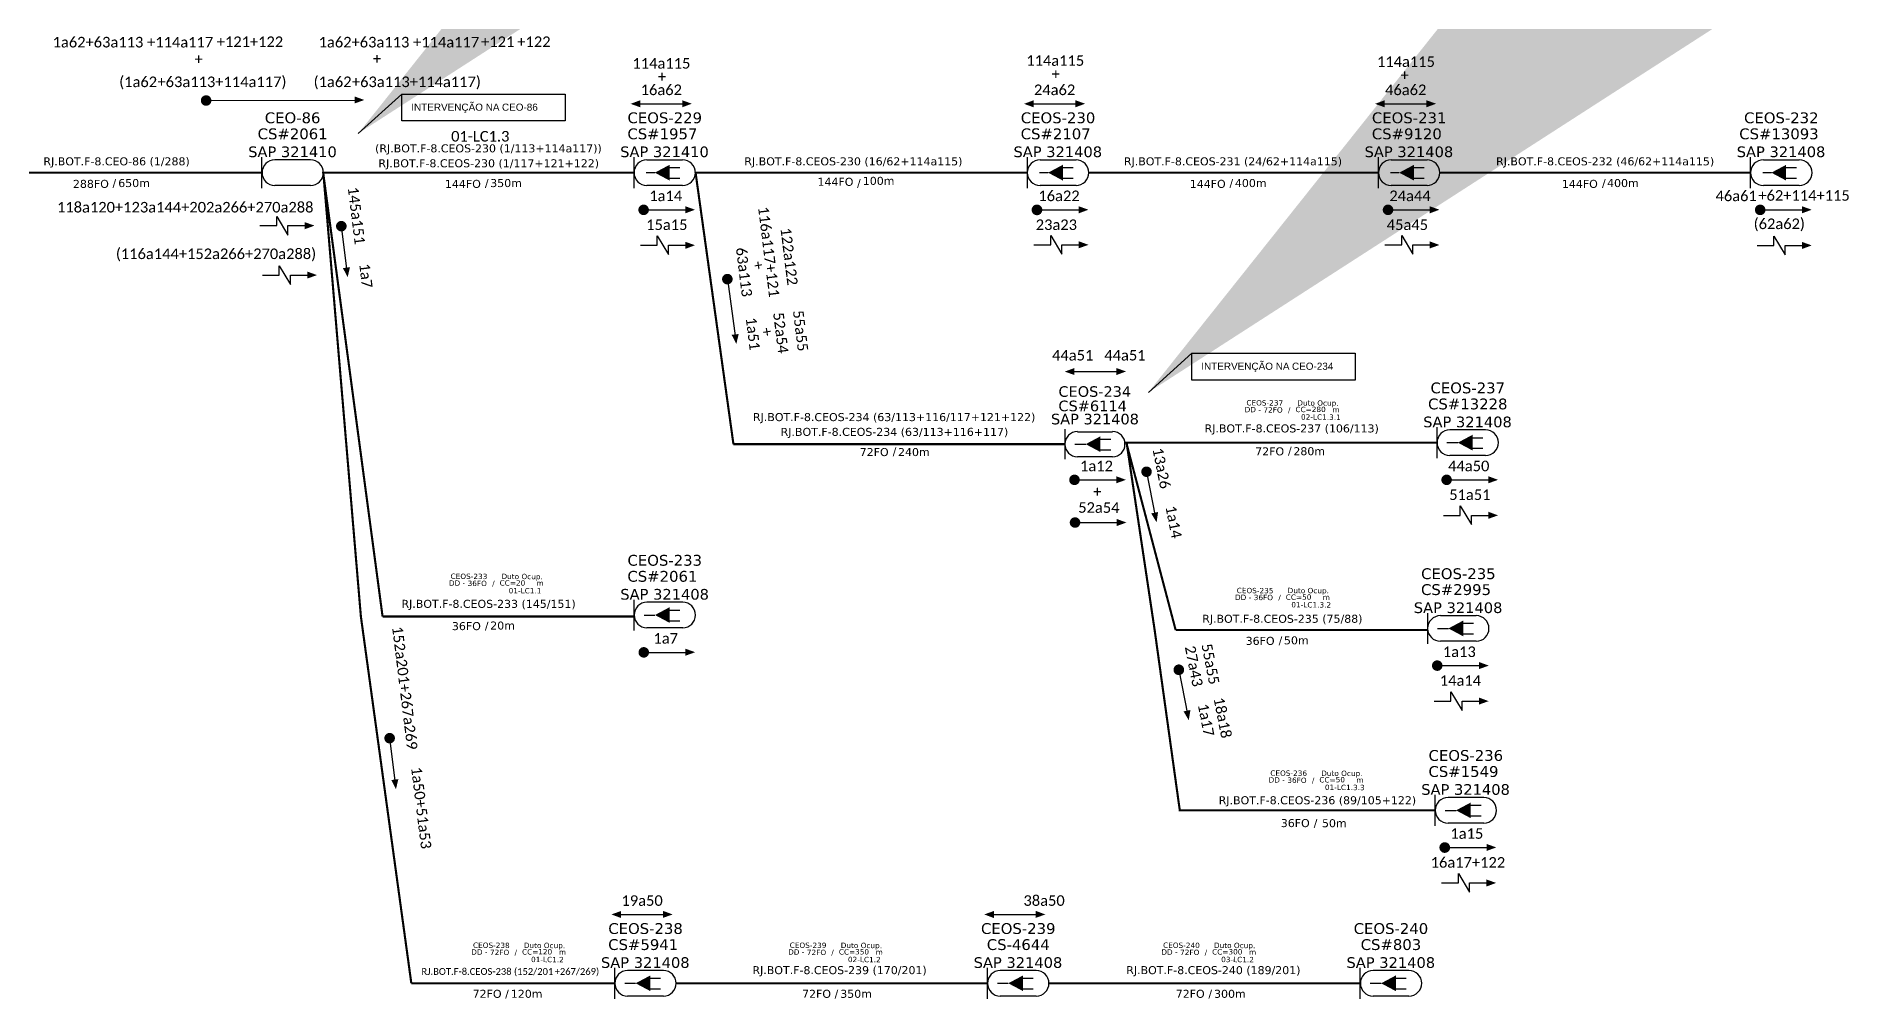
# Model space of a CAD drawing. Header units: metres. Extents: x -0.4 to 58.6, y 1.4 to 43.1.
# Drawn here: x 7.24 to 20.36, y 10.56 to 17.52 of the extents above; entities that cross this region are included whole.
import ezdxf
from ezdxf.enums import TextEntityAlignment as Align

# ---------------------------------------------------------------- set-up
doc = ezdxf.new("R2010")
doc.units = ezdxf.units.M
doc.layers.add('10.4-Postes', color=1, linetype='Continuous', lineweight=0)
doc.layers.add('40.1-ETIQUETAS', color=1, linetype='Continuous', lineweight=20)
for name, color, linetype in [('20.4-CEOS', 1, 'Continuous'), ('20.5-CABO AÉREO', 1, 'Continuous'), ('20.5-CEO', 1, 'Continuous'), ('label_cabos', 7, 'Continuous'), ('SETA', 7, 'Continuous')]:
    doc.layers.add(name, color=color, linetype=linetype)
doc.styles.add('ARIAL', font='arial.ttf')
doc.styles.add('MtXpl_Calibri', font='calibri.ttf')
doc.styles.add('ROMANS', font='arial.ttf')
doc.styles.add('siredit', font='verdana.ttf')
doc.styles.get("Standard").update_dxf_attribs({"font": 'arial.ttf'})
doc.dimstyles.new('CL', dxfattribs={"dimtxt": 1, "dimasz": 2, "dimexe": 0.18, "dimexo": 0.0625, "dimgap": 0.09, "dimtad": 0, "dimdec": 0, "dimrnd": 1, "dimzin": 0, "dimdsep": 46, "dimtxsty": 'siredit', "dimblk": 'NONE', "dimcen": 0, "dimse1": 1, "dimse2": 1, "dimsd1": 1, "dimsd2": 1, "dimclrt": 7, "dimadec": 0, "dimazin": 0, "dimtfac": 1, "dimtdec": 0, "dimtofl": 0, "dimtmove": 0, "dimatfit": 3, "dimfxl": 0, "dimtolj": 1, "dimtzin": 0, "dimarcsym": 0})

# ---------------------------------------------------------------- blocks, each defined once
blk = doc.blocks.new('_None')
blk = doc.blocks.new('Inst CB DT OCUP CFOA-SM-DD-S-36')
at = {"layer": 'label_cabos', "color": 0, "style": 'siredit'}
for tag, flags, p in [('ID_ATIVIDADE', 3, (1.31, 2.67)), ('FATOR', 1, (11.56, 2.55))]:
    blk.add_attdef(tag, text='', height=1, rotation=359.69, dxfattribs=dict(at, flags=flags)).set_placement(p, align=Align.MIDDLE_CENTER)
for tag, p in [('TIPO_CABO', (1.11, 0)), ('DESTINO_CABO', (3.13, 1.26)), ('CABO', (4.69, -0.05)), ('/', (7.71, -0.05)), ('LANCE', (10.41, 0.02)), ('TIPO_CABO', (13.11, 1.24)), ('UND', (16.46, 0)), ('FID', (13.65, -1.41))]:
    blk.add_attdef(tag, text='', height=1, rotation=359.69, dxfattribs=at).set_placement(p, align=Align.MIDDLE_CENTER)
blk.add_attdef('QTDE', (11.93, -0.45), '', height=1, rotation=359.69, dxfattribs=at)
blk = doc.blocks.new('Inst CB DT OCUP CFOA-SM-DD-S-72')
at = {"layer": 'label_cabos', "color": 0, "style": 'siredit'}
for tag, flags, p in [('ID_ATIVIDADE', 3, (1.31, 2.67)), ('FATOR', 1, (11.56, 2.55))]:
    blk.add_attdef(tag, text='', height=1, rotation=359.69, dxfattribs=dict(at, flags=flags)).set_placement(p, align=Align.MIDDLE_CENTER)
for tag, p in [('TIPO_CABO', (1.11, 0)), ('DESTINO_CABO', (3.13, 1.26)), ('CABO', (4.69, -0.05)), ('/', (7.71, -0.05)), ('LANCE', (10.41, 0.02)), ('TIPO_CABO', (13.11, 1.24)), ('UND', (16.46, 0)), ('FID', (13.65, -1.41))]:
    blk.add_attdef(tag, text='', height=1, rotation=359.69, dxfattribs=at).set_placement(p, align=Align.MIDDLE_CENTER)
blk.add_attdef('QTDE', (11.93, -0.45), '', height=1, rotation=359.69, dxfattribs=at)
blk = doc.blocks.new('*U36')
at = {"color": 3}
blk.add_lwpolyline([(0.0000405, 0.000041), (0.0001936, 0.000041), (0.0001936, 0.0000158), (0.0000405, 0.0000158)], close=True, dxfattribs=at)
at = {"color": 3, "style": 'ARIAL'}
blk.add_attdef('SERVIÇO_EM_EMENDA_EXIST', text='', height=0.00000666, dxfattribs=at).set_placement((0.0001321, 0.0000254), align=Align.RIGHT)
blk.add_attdef('FID', (0.0001344, 0.0000254), '', height=0.00000666, dxfattribs=at)
at = {"layer": '10.4-Postes', "lineweight": 0, "style": 'ROMANS'}
for tag, p, flags in [('ID_ATIVIDADE', (-0.0000068, -0.0000086), 3), ('QTDE', (-0.000006, -0.000014), 3), ('FATOR', (-0.0000019, -0.0000113), 1)]:
    blk.add_attdef(tag, p, '', height=0.00000209, dxfattribs=dict(at, flags=flags))
at = {"color": 3}
blk.add_leader([(-0.0000002, 0.0000042), (0.0000405, 0.000041)], dimstyle='CL', override={"dimgap": 0.09, "dimtad": 0}, dxfattribs=at)
blk = doc.blocks.new('*U40')
at = {"color": 3}
blk.add_lwpolyline([(0.0000405, 0.000041), (0.0001936, 0.000041), (0.0001936, 0.0000158), (0.0000405, 0.0000158)], close=True, dxfattribs=at)
at = {"color": 3, "style": 'ARIAL'}
blk.add_attdef('SERVIÇO_EM_EMENDA_EXIST', text='', height=0.00000666, dxfattribs=at).set_placement((0.0001321, 0.0000254), align=Align.RIGHT)
blk.add_attdef('FID', (0.0001344, 0.0000254), '', height=0.00000666, dxfattribs=at)
at = {"layer": '10.4-Postes', "lineweight": 0, "style": 'ROMANS'}
for tag, p, flags in [('ID_ATIVIDADE', (-0.0000068, -0.0000086), 3), ('QTDE', (-0.000006, -0.000014), 3), ('FATOR', (-0.0000019, -0.0000113), 1)]:
    blk.add_attdef(tag, p, '', height=0.00000209, dxfattribs=dict(at, flags=flags))
at = {"color": 3}
blk.add_leader([(-0.0000002, 0.0000042), (0.0000405, 0.000041)], dimstyle='CL', override={"dimgap": 0.09, "dimtad": 0}, dxfattribs=at)

msp = doc.modelspace()

# ---------------------------------------------------------------- linework, layer by layer
at = {"color": 0, "const_width": 0.0382}
for points in [[(8.453, 17.054, 1), (8.491, 17.054, 1)], [(11.619, 16.263, 1), (11.657, 16.263, 1)], [(9.448, 16.164, 1), (9.453, 16.126, 1)], [(12.242, 15.781, 1), (12.246, 15.743, 1)], [(14.737, 14.31, 1), (14.775, 14.31, 1)], [(17.43, 14.31, 1), (17.468, 14.31, 1)], [(14.741, 14.001, 1), (14.779, 14.001, 1)], [(11.62, 13.062, 1), (11.658, 13.062, 1)], [(17.362, 12.966, 1), (17.4, 12.966, 1)], [(15.507, 12.955, 1), (15.515, 12.917, 1)], [(9.798, 12.46, 1), (9.802, 12.422, 1)], [(17.416, 11.65, 1), (17.455, 11.65, 1)]]:
    msp.add_lwpolyline(points, format="xyb", close=True, dxfattribs=at)
at = {"color": 7, "const_width": 0.0382}
for points in [[(14.465, 16.263, 1), (14.504, 16.263, 1)], [(17.006, 16.263, 1), (17.044, 16.263, 1)], [(19.699, 16.263, 1), (19.737, 16.263, 1)], [(15.274, 14.387, 1), (15.281, 14.35, 1)]]:
    msp.add_lwpolyline(points, format="xyb", close=True, dxfattribs=at)
at = {"color": 0}
for points in [[(8.983, 16.149), (8.983, 16.216), (9.064, 16.081), (9.064, 16.149)], [(11.737, 16.007), (11.737, 16.074), (11.818, 15.939), (11.818, 16.007)], [(9.001, 15.791), (9.001, 15.859), (9.082, 15.724), (9.082, 15.791)], [(17.548, 14.053), (17.548, 14.121), (17.629, 13.986), (17.629, 14.053)], [(17.48, 12.709), (17.48, 12.777), (17.561, 12.642), (17.561, 12.709)], [(17.534, 11.394), (17.534, 11.461), (17.615, 11.326), (17.615, 11.394)]]:
    msp.add_lwpolyline(points, dxfattribs=at)
at = {"color": 7}
for points in [[(14.584, 16.01), (14.584, 16.078), (14.665, 15.943), (14.665, 16.01)], [(17.124, 16.009), (17.124, 16.077), (17.205, 15.942), (17.205, 16.009)], [(19.818, 16.006), (19.818, 16.073), (19.898, 15.938), (19.899, 16.006)]]:
    msp.add_lwpolyline(points, dxfattribs=at)
at = {"layer": '20.4-CEOS', "color": 5}
for p, q in [((9.228, 16.625), (8.969, 16.625)), ((11.661, 16.625), (11.92, 16.625)), ((9.228, 16.44), (8.969, 16.44)), ((11.92, 16.44), (11.661, 16.44)), ((17.718, 12.012), (17.459, 12.012)), ((17.718, 11.827), (17.459, 11.827))]:
    msp.add_line(p, q, dxfattribs=at)
at = {"layer": '20.4-CEOS', "color": 7}
for p, q in [((14.507, 16.625), (14.767, 16.625)), ((17.048, 16.625), (17.307, 16.625)), ((19.741, 16.625), (20.001, 16.625)), ((14.767, 16.44), (14.507, 16.44)), ((17.307, 16.44), (17.048, 16.44)), ((20.001, 16.44), (19.741, 16.44))]:
    msp.add_line(p, q, dxfattribs=at)
at = {"layer": '20.4-CEOS', "color": 8}
for p, q in [((17.731, 14.671), (17.472, 14.671)), ((17.731, 14.486), (17.472, 14.486)), ((11.921, 13.424), (11.662, 13.424)), ((17.663, 13.327), (17.404, 13.327)), ((11.921, 13.239), (11.662, 13.239)), ((17.663, 13.143), (17.404, 13.143)), ((11.781, 10.76), (11.522, 10.76)), ((14.479, 10.76), (14.219, 10.76)), ((17.176, 10.76), (16.917, 10.76)), ((11.781, 10.575), (11.522, 10.575)), ((14.479, 10.575), (14.219, 10.575)), ((17.176, 10.575), (16.917, 10.575))]:
    msp.add_line(p, q, dxfattribs=at)
at = {"layer": '20.4-CEOS', "color": 5}
for points in [[(8.876, 16.421), (8.876, 16.644)], [(11.569, 16.421), (11.569, 16.644)], [(11.719, 16.532), (11.657, 16.532)], [(11.821, 16.569), (11.9, 16.569)], [(11.821, 16.492), (11.9, 16.492)], [(14.758, 14.568), (14.837, 14.568)], [(14.939, 14.605), (15.018, 14.605)], [(14.939, 14.528), (15.018, 14.528)], [(17.366, 11.808), (17.366, 12.031)], [(17.619, 11.956), (17.698, 11.956)], [(17.438, 11.919), (17.517, 11.919)], [(17.619, 11.879), (17.698, 11.879)]]:
    msp.add_lwpolyline(points, dxfattribs=at)
for points in [[(11.719, 16.532, 0, 0.114, 0), (11.826, 16.532, 0.114, 0.114, 0)], [(14.837, 14.568, 0, 0.114, 0), (14.944, 14.568, 0.114, 0.114, 0)], [(17.517, 11.919, 0, 0.114, 0), (17.624, 11.919, 0.114, 0.114, 0)]]:
    msp.add_lwpolyline(points, format="xyseb", dxfattribs=at)
at = {"layer": '20.4-CEOS', "color": 7}
for points in [[(14.415, 16.421), (14.415, 16.644)], [(14.565, 16.532), (14.503, 16.532)], [(14.668, 16.569), (14.746, 16.569)], [(16.956, 16.421), (16.956, 16.644)], [(17.106, 16.532), (17.044, 16.532)], [(17.208, 16.569), (17.287, 16.569)], [(19.649, 16.421), (19.649, 16.644)], [(19.799, 16.532), (19.737, 16.532)], [(19.902, 16.569), (19.98, 16.569)], [(14.668, 16.492), (14.746, 16.492)], [(17.208, 16.492), (17.287, 16.492)], [(19.902, 16.492), (19.98, 16.492)]]:
    msp.add_lwpolyline(points, dxfattribs=at)
for points in [[(14.565, 16.532, 0, 0.114, 0), (14.672, 16.532, 0.114, 0.114, 0)], [(17.106, 16.532, 0, 0.114, 0), (17.213, 16.532, 0.114, 0.114, 0)], [(19.799, 16.532, 0, 0.114, 0), (19.906, 16.532, 0.114, 0.114, 0)]]:
    msp.add_lwpolyline(points, format="xyseb", dxfattribs=at)
at = {"layer": '20.4-CEOS', "color": 8}
for points in [[(17.38, 14.467), (17.38, 14.69)], [(17.451, 14.579), (17.53, 14.579)], [(17.632, 14.615), (17.711, 14.615)], [(17.632, 14.538), (17.711, 14.538)], [(11.569, 13.22), (11.569, 13.443)], [(11.641, 13.332), (11.72, 13.332)], [(11.822, 13.368), (11.901, 13.368)], [(11.822, 13.291), (11.901, 13.291)], [(17.312, 13.124), (17.312, 13.346)], [(17.565, 13.272), (17.643, 13.272)], [(17.384, 13.235), (17.462, 13.235)], [(17.565, 13.195), (17.643, 13.195)], [(11.43, 10.556), (11.43, 10.779)], [(14.127, 10.556), (14.127, 10.779)], [(16.824, 10.556), (16.824, 10.779)], [(11.501, 10.668), (11.58, 10.668)], [(11.682, 10.704), (11.761, 10.704)], [(11.682, 10.627), (11.761, 10.627)], [(14.199, 10.668), (14.277, 10.668)], [(14.38, 10.704), (14.458, 10.704)], [(14.38, 10.627), (14.458, 10.627)], [(16.896, 10.668), (16.975, 10.668)], [(17.077, 10.704), (17.156, 10.704)], [(17.077, 10.627), (17.156, 10.627)]]:
    msp.add_lwpolyline(points, dxfattribs=at)
for points in [[(17.53, 14.579, 0, 0.114, 0), (17.637, 14.579, 0.114, 0.114, 0)], [(11.72, 13.332, 0, 0.114, 0), (11.827, 13.332, 0.114, 0.114, 0)], [(17.462, 13.235, 0, 0.114, 0), (17.569, 13.235, 0.114, 0.114, 0)], [(11.58, 10.668, 0, 0.114, 0), (11.687, 10.668, 0.114, 0.114, 0)], [(14.277, 10.668, 0, 0.114, 0), (14.384, 10.668, 0.114, 0.114, 0)], [(16.975, 10.668, 0, 0.114, 0), (17.082, 10.668, 0.114, 0.114, 0)]]:
    msp.add_lwpolyline(points, format="xyseb", dxfattribs=at)
at = {"layer": '20.4-CEOS', "color": 5}
for centre, start, end in [((8.969, 16.532), 90, 270), ((9.228, 16.532), 270, 90), ((11.661, 16.532), 90, 270), ((11.92, 16.532), 270, 90), ((17.459, 11.919), 90, 270), ((17.718, 11.919), 270, 90)]:
    msp.add_arc(centre, 0.0924, start, end, dxfattribs=at)
at = {"layer": '20.4-CEOS', "color": 7}
for centre, start, end in [((14.507, 16.532), 90, 270), ((14.767, 16.532), 270, 90), ((17.048, 16.532), 90, 270), ((17.307, 16.532), 270, 90), ((19.741, 16.532), 90, 270), ((20.001, 16.532), 270, 90)]:
    msp.add_arc(centre, 0.0924, start, end, dxfattribs=at)
at = {"layer": '20.4-CEOS', "color": 8}
for centre, start, end in [((17.472, 14.579), 90, 270), ((17.731, 14.579), 270, 90), ((11.662, 13.332), 90, 270), ((11.921, 13.332), 270, 90), ((17.404, 13.235), 90, 270), ((17.663, 13.235), 270, 90), ((11.522, 10.668), 90, 270), ((11.781, 10.668), 270, 90), ((14.219, 10.668), 90, 270), ((14.479, 10.668), 270, 90), ((16.917, 10.668), 90, 270), ((17.176, 10.668), 270, 90)]:
    msp.add_arc(centre, 0.0924, start, end, dxfattribs=at)
at = {"layer": '20.5-CABO AÉREO', "color": 7, "ltscale": 50, "const_width": 0.0154}
for points in [[(9.32, 16.532), (9.319, 16.532), (9.749, 13.321)], [(9.32, 16.532), (9.592, 13.321), (9.957, 10.668)], [(9.32, 16.532), (9.592, 13.321), (9.957, 10.668)], [(12.013, 16.532), (14.415, 16.532)], [(14.859, 16.532), (16.956, 16.532)], [(17.4, 16.532), (19.649, 16.532)], [(15.133, 14.579), (15.131, 14.579), (15.488, 13.224)], [(15.13, 14.579), (17.38, 14.579)], [(9.749, 13.321), (11.569, 13.321)], [(15.488, 13.224), (17.313, 13.224)], [(9.957, 10.668), (11.43, 10.668)], [(11.874, 10.668), (14.127, 10.668)], [(14.571, 10.668), (16.824, 10.668)]]:
    msp.add_lwpolyline(points, dxfattribs=at)
at = {"layer": '20.5-CABO AÉREO', "color": 5, "ltscale": 50, "const_width": 0.0154}
for points in [[(12.015, 16.532), (12.014, 16.532), (12.288, 14.568)], [(12.288, 14.568), (14.687, 14.568)], [(15.133, 14.579), (15.336, 13.224), (15.518, 11.919), (17.366, 11.919)]]:
    msp.add_lwpolyline(points, dxfattribs=at)
at = {"layer": '20.5-CEO', "color": 5}
for p, q in [((14.777, 14.658), (15.031, 14.658)), ((15.031, 14.477), (14.777, 14.477))]:
    msp.add_line(p, q, dxfattribs=at)
msp.add_lwpolyline([(14.687, 14.677), (14.687, 14.459)], dxfattribs=at)
for centre, start, end in [((14.777, 14.568), 90, 270), ((15.031, 14.568), 270, 90)]:
    msp.add_arc(centre, 0.0905, start, end, dxfattribs=at)
at = {"layer": '40.1-ETIQUETAS', "color": 7, "const_width": 0.0154}
msp.add_lwpolyline([(6.627, 16.532), (8.876, 16.532)], dxfattribs=at)
at = {"layer": '40.1-ETIQUETAS', "color": 5, "const_width": 0.0154}
msp.add_lwpolyline([(9.319, 16.532), (11.569, 16.532)], dxfattribs=at)
at = {"layer": 'SETA', "color": 0}
for points in [[(8.472, 17.054), (9.574, 17.057)], [(11.614, 17.03), (11.943, 17.03)], [(8.861, 16.149), (8.983, 16.149)], [(9.064, 16.149), (9.186, 16.149)], [(9.45, 16.145), (9.49, 15.819)], [(11.638, 16.263), (11.967, 16.263)], [(11.615, 16.007), (11.737, 16.007)], [(11.818, 16.007), (11.94, 16.007)], [(8.879, 15.791), (9.001, 15.791)], [(9.082, 15.791), (9.204, 15.791)], [(12.244, 15.762), (12.303, 15.336)], [(14.756, 15.093), (15.085, 15.093)], [(15.277, 14.368), (15.341, 14.046)], [(17.449, 14.31), (17.778, 14.31)], [(17.426, 14.053), (17.548, 14.053)], [(17.629, 14.053), (17.751, 14.053)], [(11.639, 13.062), (11.967, 13.062)], [(15.511, 12.936), (15.574, 12.614)], [(17.381, 12.966), (17.71, 12.966)], [(17.358, 12.709), (17.48, 12.709)], [(17.561, 12.709), (17.683, 12.709)], [(9.8, 12.441), (9.84, 12.115)], [(17.436, 11.65), (17.764, 11.65)], [(17.412, 11.394), (17.534, 11.394)], [(17.615, 11.394), (17.737, 11.394)], [(11.475, 11.166), (11.804, 11.166)], [(14.173, 11.166), (14.501, 11.166)]]:
    msp.add_lwpolyline(points, dxfattribs=at)
at = {"layer": 'SETA', "color": 7}
for points in [[(14.461, 17.03), (14.789, 17.03)], [(17.001, 17.03), (17.33, 17.03)], [(14.484, 16.263), (14.813, 16.263)], [(17.025, 16.263), (17.354, 16.263)], [(19.718, 16.263), (20.047, 16.263)], [(14.462, 16.01), (14.584, 16.01)], [(14.665, 16.01), (14.787, 16.01)], [(17.002, 16.009), (17.124, 16.009)], [(17.205, 16.009), (17.327, 16.009)], [(19.696, 16.006), (19.818, 16.006)], [(19.899, 16.006), (20.021, 16.006)], [(14.756, 14.31), (15.084, 14.31)], [(14.76, 14.001), (15.088, 14.001)]]:
    msp.add_lwpolyline(points, dxfattribs=at)
at = {"layer": 'SETA', "color": 0}
for points in [[(9.547, 17.083), (9.617, 17.058), (9.547, 17.033)], [(11.614, 17.056), (11.544, 17.03), (11.614, 17.005)], [(11.917, 17.056), (11.987, 17.031), (11.917, 17.005)], [(11.94, 16.289), (12.01, 16.264), (11.94, 16.238)], [(9.186, 16.174), (9.256, 16.149), (9.186, 16.123)], [(11.94, 16.032), (12.01, 16.007), (11.94, 15.981)], [(9.204, 15.817), (9.274, 15.791), (9.204, 15.766)], [(9.513, 15.848), (9.496, 15.775), (9.462, 15.842)], [(12.326, 15.365), (12.309, 15.293), (12.275, 15.359)], [(14.756, 15.068), (14.686, 15.093), (14.756, 15.119)], [(15.059, 15.119), (15.129, 15.094), (15.059, 15.068)], [(17.751, 14.336), (17.821, 14.31), (17.751, 14.285)], [(15.361, 14.077), (15.35, 14.003), (15.311, 14.067)], [(17.751, 14.079), (17.821, 14.053), (17.751, 14.028)], [(11.941, 13.088), (12.011, 13.063), (11.941, 13.038)], [(17.684, 12.992), (17.754, 12.966), (17.684, 12.941)], [(17.683, 12.735), (17.753, 12.709), (17.683, 12.684)], [(15.595, 12.645), (15.583, 12.571), (15.545, 12.635)], [(9.863, 12.145), (9.846, 12.072), (9.812, 12.138)], [(17.738, 11.676), (17.808, 11.651), (17.738, 11.625)], [(17.737, 11.419), (17.807, 11.394), (17.737, 11.368)], [(11.475, 11.191), (11.405, 11.166), (11.475, 11.14)], [(11.778, 11.192), (11.848, 11.166), (11.778, 11.141)], [(14.173, 11.191), (14.103, 11.166), (14.173, 11.14)], [(14.475, 11.192), (14.545, 11.166), (14.475, 11.141)]]:
    msp.add_solid(points, dxfattribs=at)
at = {"layer": 'SETA', "color": 7}
for points in [[(14.461, 17.056), (14.391, 17.03), (14.461, 17.005)], [(14.763, 17.056), (14.833, 17.031), (14.763, 17.005)], [(17.001, 17.056), (16.931, 17.03), (17.001, 17.005)], [(17.303, 17.056), (17.373, 17.031), (17.303, 17.005)], [(14.787, 16.289), (14.857, 16.264), (14.787, 16.238)], [(17.327, 16.289), (17.397, 16.264), (17.327, 16.238)], [(20.021, 16.289), (20.091, 16.264), (20.021, 16.238)], [(14.787, 16.036), (14.857, 16.01), (14.787, 15.985)], [(17.327, 16.035), (17.397, 16.009), (17.327, 15.984)], [(20.021, 16.031), (20.091, 16.006), (20.021, 15.98)], [(15.058, 14.336), (15.128, 14.31), (15.058, 14.285)], [(15.062, 14.027), (15.132, 14.001), (15.062, 13.976)]]:
    msp.add_solid(points, dxfattribs=at)

# ---------------------------------------------------------------- block references
at = {"color": 0, "lineweight": 0, "xscale": 7721.999999997593, "yscale": 7721.999999997593, "zscale": 7721.999999997593}
for name, p, values in [('*U36', (9.575, 16.784), {'SERVIÇO_EM_EMENDA_EXIST': 'INTERVENÇÃO NA', 'FID': 'CEO-86'}), ('*U40', (15.292, 14.91), {'SERVIÇO_EM_EMENDA_EXIST': 'INTERVENÇÃO NA', 'FID': 'CEO-234'})]:
    msp.add_blockref(name, p, dxfattribs=at).add_auto_attribs(values)
at = {"color": 6, "lineweight": 0}
ref = msp.add_blockref('Inst CB DT OCUP CFOA-SM-DD-S-72', (16.012, 14.818), dxfattribs=dict(at, xscale=0.03861000000000001, yscale=0.03861000000000001, zscale=0.03861000000000001))
ref.add_attrib('DESTINO_CABO', 'CEOS-237', dxfattribs={"layer": 'label_cabos', "color": 0, "height": 0.0386, "rotation": 359.69, "style": 'siredit'}).set_placement((16.133, 14.867), align=Align.MIDDLE_CENTER)
ref.add_attrib('TIPO_CABO', 'Duto Ocup.', dxfattribs={"layer": 'label_cabos', "color": 0, "height": 0.0386, "rotation": 359.69, "style": 'siredit'}).set_placement((16.518, 14.866), align=Align.MIDDLE_CENTER)
ref.add_attrib('/', '/', dxfattribs={"layer": 'label_cabos', "color": 0, "height": 0.0386, "rotation": 359.69, "style": 'siredit'}).set_placement((16.31, 14.816), align=Align.MIDDLE_CENTER)
ref.add_attrib('FID', '02-LC1.3.1', dxfattribs={"layer": 'label_cabos', "color": 0, "height": 0.0386, "rotation": 359.69, "style": 'siredit'}).set_placement((16.539, 14.764), align=Align.MIDDLE_CENTER)
ref.add_attrib('LANCE', 'CC=', dxfattribs={"layer": 'label_cabos', "color": 0, "height": 0.0386, "rotation": 359.69, "style": 'siredit'}).set_placement((16.414, 14.819), align=Align.MIDDLE_CENTER)
ref.add_attrib('UND', 'm', dxfattribs={"layer": 'label_cabos', "color": 0, "height": 0.0386, "rotation": 359.69, "style": 'siredit'}).set_placement((16.648, 14.818), align=Align.MIDDLE_CENTER)
ref.add_attrib('CABO', '72FO', dxfattribs={"layer": 'label_cabos', "color": 0, "height": 0.0386, "rotation": 359.69, "style": 'siredit'}).set_placement((16.193, 14.816), align=Align.MIDDLE_CENTER)
ref.add_attrib('TIPO_CABO', 'DD - ', dxfattribs={"layer": 'label_cabos', "color": 0, "height": 0.0386, "rotation": 359.69, "style": 'siredit'}).set_placement((16.055, 14.818), align=Align.MIDDLE_CENTER)
ref.add_attrib('QTDE', '280', (16.473, 14.801), dxfattribs={"layer": 'label_cabos', "color": 0, "height": 0.0386, "rotation": 359.69, "style": 'siredit'})
at = {"color": 7, "lineweight": 0}
ref = msp.add_blockref('Inst CB DT OCUP CFOA-SM-DD-S-36', (10.253, 13.563), dxfattribs=dict(at, xscale=0.03861000000000001, yscale=0.03861000000000001, zscale=0.03861000000000001))
ref.add_attrib('DESTINO_CABO', 'CEOS-233', dxfattribs={"layer": 'label_cabos', "color": 0, "height": 0.0386, "rotation": 359.69, "style": 'siredit'}).set_placement((10.374, 13.612), align=Align.MIDDLE_CENTER)
ref.add_attrib('TIPO_CABO', 'Duto Ocup.', dxfattribs={"layer": 'label_cabos', "color": 0, "height": 0.0386, "rotation": 359.69, "style": 'siredit'}).set_placement((10.759, 13.611), align=Align.MIDDLE_CENTER)
ref.add_attrib('/', '/', dxfattribs={"layer": 'label_cabos', "color": 0, "height": 0.0386, "rotation": 359.69, "style": 'siredit'}).set_placement((10.551, 13.561), align=Align.MIDDLE_CENTER)
ref.add_attrib('FID', '01-LC1.1', dxfattribs={"layer": 'label_cabos', "color": 0, "height": 0.0386, "rotation": 359.69, "style": 'siredit'}).set_placement((10.78, 13.508), align=Align.MIDDLE_CENTER)
ref.add_attrib('LANCE', 'CC=', dxfattribs={"layer": 'label_cabos', "color": 0, "height": 0.0386, "rotation": 359.69, "style": 'siredit'}).set_placement((10.655, 13.564), align=Align.MIDDLE_CENTER)
ref.add_attrib('UND', 'm', dxfattribs={"layer": 'label_cabos', "color": 0, "height": 0.0386, "rotation": 359.69, "style": 'siredit'}).set_placement((10.889, 13.563), align=Align.MIDDLE_CENTER)
ref.add_attrib('CABO', '36FO', dxfattribs={"layer": 'label_cabos', "color": 0, "height": 0.0386, "rotation": 359.69, "style": 'siredit'}).set_placement((10.434, 13.561), align=Align.MIDDLE_CENTER)
ref.add_attrib('TIPO_CABO', 'DD - ', dxfattribs={"layer": 'label_cabos', "color": 0, "height": 0.0386, "rotation": 359.69, "style": 'siredit'}).set_placement((10.296, 13.563), align=Align.MIDDLE_CENTER)
ref.add_attrib('QTDE', '20', (10.714, 13.545), dxfattribs={"layer": 'label_cabos', "color": 0, "height": 0.0386, "rotation": 359.69, "style": 'siredit'})
at = {"color": 6, "lineweight": 0}
ref = msp.add_blockref('Inst CB DT OCUP CFOA-SM-DD-S-36', (15.942, 13.461), dxfattribs=dict(at, xscale=0.03861000000000001, yscale=0.03861000000000001, zscale=0.03861000000000001))
ref.add_attrib('DESTINO_CABO', 'CEOS-235', dxfattribs={"layer": 'label_cabos', "color": 0, "height": 0.0386, "rotation": 359.69, "style": 'siredit'}).set_placement((16.063, 13.509), align=Align.MIDDLE_CENTER)
ref.add_attrib('TIPO_CABO', 'Duto Ocup.', dxfattribs={"layer": 'label_cabos', "color": 0, "height": 0.0386, "rotation": 359.69, "style": 'siredit'}).set_placement((16.448, 13.509), align=Align.MIDDLE_CENTER)
ref.add_attrib('/', '/', dxfattribs={"layer": 'label_cabos', "color": 0, "height": 0.0386, "rotation": 359.69, "style": 'siredit'}).set_placement((16.24, 13.459), align=Align.MIDDLE_CENTER)
ref.add_attrib('FID', '01-LC1.3.2', dxfattribs={"layer": 'label_cabos', "color": 0, "height": 0.0386, "rotation": 359.69, "style": 'siredit'}).set_placement((16.469, 13.406), align=Align.MIDDLE_CENTER)
ref.add_attrib('LANCE', 'CC=', dxfattribs={"layer": 'label_cabos', "color": 0, "height": 0.0386, "rotation": 359.69, "style": 'siredit'}).set_placement((16.344, 13.461), align=Align.MIDDLE_CENTER)
ref.add_attrib('UND', 'm', dxfattribs={"layer": 'label_cabos', "color": 0, "height": 0.0386, "rotation": 359.69, "style": 'siredit'}).set_placement((16.578, 13.461), align=Align.MIDDLE_CENTER)
ref.add_attrib('CABO', '36FO', dxfattribs={"layer": 'label_cabos', "color": 0, "height": 0.0386, "rotation": 359.69, "style": 'siredit'}).set_placement((16.123, 13.459), align=Align.MIDDLE_CENTER)
ref.add_attrib('TIPO_CABO', 'DD - ', dxfattribs={"layer": 'label_cabos', "color": 0, "height": 0.0386, "rotation": 359.69, "style": 'siredit'}).set_placement((15.985, 13.46), align=Align.MIDDLE_CENTER)
ref.add_attrib('QTDE', '50', (16.403, 13.443), dxfattribs={"layer": 'label_cabos', "color": 0, "height": 0.0386, "rotation": 359.69, "style": 'siredit'})
ref = msp.add_blockref('Inst CB DT OCUP CFOA-SM-DD-S-36', (16.185, 12.139), dxfattribs=dict(at, xscale=0.03861000000000001, yscale=0.03861000000000001, zscale=0.03861000000000001))
ref.add_attrib('DESTINO_CABO', 'CEOS-236', dxfattribs={"layer": 'label_cabos', "color": 0, "height": 0.0386, "rotation": 359.69, "style": 'siredit'}).set_placement((16.306, 12.188), align=Align.MIDDLE_CENTER)
ref.add_attrib('TIPO_CABO', 'Duto Ocup.', dxfattribs={"layer": 'label_cabos', "color": 0, "height": 0.0386, "rotation": 359.69, "style": 'siredit'}).set_placement((16.691, 12.187), align=Align.MIDDLE_CENTER)
ref.add_attrib('/', '/', dxfattribs={"layer": 'label_cabos', "color": 0, "height": 0.0386, "rotation": 359.69, "style": 'siredit'}).set_placement((16.483, 12.137), align=Align.MIDDLE_CENTER)
ref.add_attrib('FID', '01-LC1.3.3', dxfattribs={"layer": 'label_cabos', "color": 0, "height": 0.0386, "rotation": 359.69, "style": 'siredit'}).set_placement((16.712, 12.085), align=Align.MIDDLE_CENTER)
ref.add_attrib('LANCE', 'CC=', dxfattribs={"layer": 'label_cabos', "color": 0, "height": 0.0386, "rotation": 359.69, "style": 'siredit'}).set_placement((16.587, 12.14), align=Align.MIDDLE_CENTER)
ref.add_attrib('UND', 'm', dxfattribs={"layer": 'label_cabos', "color": 0, "height": 0.0386, "rotation": 359.69, "style": 'siredit'}).set_placement((16.821, 12.139), align=Align.MIDDLE_CENTER)
ref.add_attrib('CABO', '36FO', dxfattribs={"layer": 'label_cabos', "color": 0, "height": 0.0386, "rotation": 359.69, "style": 'siredit'}).set_placement((16.366, 12.137), align=Align.MIDDLE_CENTER)
ref.add_attrib('TIPO_CABO', 'DD - ', dxfattribs={"layer": 'label_cabos', "color": 0, "height": 0.0386, "rotation": 359.69, "style": 'siredit'}).set_placement((16.228, 12.139), align=Align.MIDDLE_CENTER)
ref.add_attrib('QTDE', '50', (16.646, 12.122), dxfattribs={"layer": 'label_cabos', "color": 0, "height": 0.0386, "rotation": 359.69, "style": 'siredit'})
ref = msp.add_blockref('Inst CB DT OCUP CFOA-SM-DD-S-72', (10.415, 10.894), dxfattribs=dict(at, xscale=0.03861000000000001, yscale=0.03861000000000001, zscale=0.03861000000000001))
ref.add_attrib('DESTINO_CABO', 'CEOS-238', dxfattribs={"layer": 'label_cabos', "color": 0, "height": 0.0386, "rotation": 359.69, "style": 'siredit'}).set_placement((10.536, 10.943), align=Align.MIDDLE_CENTER)
ref.add_attrib('TIPO_CABO', 'Duto Ocup.', dxfattribs={"layer": 'label_cabos', "color": 0, "height": 0.0386, "rotation": 359.69, "style": 'siredit'}).set_placement((10.921, 10.942), align=Align.MIDDLE_CENTER)
ref.add_attrib('/', '/', dxfattribs={"layer": 'label_cabos', "color": 0, "height": 0.0386, "rotation": 359.69, "style": 'siredit'}).set_placement((10.713, 10.892), align=Align.MIDDLE_CENTER)
ref.add_attrib('FID', '01-LC1.2', dxfattribs={"layer": 'label_cabos', "color": 0, "height": 0.0386, "rotation": 359.69, "style": 'siredit'}).set_placement((10.942, 10.84), align=Align.MIDDLE_CENTER)
ref.add_attrib('LANCE', 'CC=', dxfattribs={"layer": 'label_cabos', "color": 0, "height": 0.0386, "rotation": 359.69, "style": 'siredit'}).set_placement((10.817, 10.895), align=Align.MIDDLE_CENTER)
ref.add_attrib('UND', 'm', dxfattribs={"layer": 'label_cabos', "color": 0, "height": 0.0386, "rotation": 359.69, "style": 'siredit'}).set_placement((11.051, 10.894), align=Align.MIDDLE_CENTER)
ref.add_attrib('CABO', '72FO', dxfattribs={"layer": 'label_cabos', "color": 0, "height": 0.0386, "rotation": 359.69, "style": 'siredit'}).set_placement((10.596, 10.892), align=Align.MIDDLE_CENTER)
ref.add_attrib('TIPO_CABO', 'DD - ', dxfattribs={"layer": 'label_cabos', "color": 0, "height": 0.0386, "rotation": 359.69, "style": 'siredit'}).set_placement((10.458, 10.894), align=Align.MIDDLE_CENTER)
ref.add_attrib('QTDE', '120', (10.875, 10.877), dxfattribs={"layer": 'label_cabos', "color": 0, "height": 0.0386, "rotation": 359.69, "style": 'siredit'})
ref = msp.add_blockref('Inst CB DT OCUP CFOA-SM-DD-S-72', (12.708, 10.894), dxfattribs=dict(at, xscale=0.03861000000000001, yscale=0.03861000000000001, zscale=0.03861000000000001))
ref.add_attrib('DESTINO_CABO', 'CEOS-239', dxfattribs={"layer": 'label_cabos', "color": 0, "height": 0.0386, "rotation": 359.69, "style": 'siredit'}).set_placement((12.828, 10.943), align=Align.MIDDLE_CENTER)
ref.add_attrib('TIPO_CABO', 'Duto Ocup.', dxfattribs={"layer": 'label_cabos', "color": 0, "height": 0.0386, "rotation": 359.69, "style": 'siredit'}).set_placement((13.214, 10.942), align=Align.MIDDLE_CENTER)
ref.add_attrib('/', '/', dxfattribs={"layer": 'label_cabos', "color": 0, "height": 0.0386, "rotation": 359.69, "style": 'siredit'}).set_placement((13.005, 10.892), align=Align.MIDDLE_CENTER)
ref.add_attrib('FID', '02-LC1.2', dxfattribs={"layer": 'label_cabos', "color": 0, "height": 0.0386, "rotation": 359.69, "style": 'siredit'}).set_placement((13.235, 10.84), align=Align.MIDDLE_CENTER)
ref.add_attrib('LANCE', 'CC=', dxfattribs={"layer": 'label_cabos', "color": 0, "height": 0.0386, "rotation": 359.69, "style": 'siredit'}).set_placement((13.11, 10.895), align=Align.MIDDLE_CENTER)
ref.add_attrib('UND', 'm', dxfattribs={"layer": 'label_cabos', "color": 0, "height": 0.0386, "rotation": 359.69, "style": 'siredit'}).set_placement((13.343, 10.894), align=Align.MIDDLE_CENTER)
ref.add_attrib('CABO', '72FO', dxfattribs={"layer": 'label_cabos', "color": 0, "height": 0.0386, "rotation": 359.69, "style": 'siredit'}).set_placement((12.889, 10.892), align=Align.MIDDLE_CENTER)
ref.add_attrib('TIPO_CABO', 'DD - ', dxfattribs={"layer": 'label_cabos', "color": 0, "height": 0.0386, "rotation": 359.69, "style": 'siredit'}).set_placement((12.751, 10.894), align=Align.MIDDLE_CENTER)
ref.add_attrib('QTDE', '350', (13.168, 10.877), dxfattribs={"layer": 'label_cabos', "color": 0, "height": 0.0386, "rotation": 359.69, "style": 'siredit'})
ref = msp.add_blockref('Inst CB DT OCUP CFOA-SM-DD-S-72', (15.409, 10.894), dxfattribs=dict(at, xscale=0.03861000000000001, yscale=0.03861000000000001, zscale=0.03861000000000001))
ref.add_attrib('DESTINO_CABO', 'CEOS-240', dxfattribs={"layer": 'label_cabos', "color": 0, "height": 0.0386, "rotation": 359.69, "style": 'siredit'}).set_placement((15.53, 10.943), align=Align.MIDDLE_CENTER)
ref.add_attrib('TIPO_CABO', 'Duto Ocup.', dxfattribs={"layer": 'label_cabos', "color": 0, "height": 0.0386, "rotation": 359.69, "style": 'siredit'}).set_placement((15.915, 10.942), align=Align.MIDDLE_CENTER)
ref.add_attrib('/', '/', dxfattribs={"layer": 'label_cabos', "color": 0, "height": 0.0386, "rotation": 359.69, "style": 'siredit'}).set_placement((15.707, 10.892), align=Align.MIDDLE_CENTER)
ref.add_attrib('FID', '03-LC1.2', dxfattribs={"layer": 'label_cabos', "color": 0, "height": 0.0386, "rotation": 359.69, "style": 'siredit'}).set_placement((15.936, 10.84), align=Align.MIDDLE_CENTER)
ref.add_attrib('LANCE', 'CC=', dxfattribs={"layer": 'label_cabos', "color": 0, "height": 0.0386, "rotation": 359.69, "style": 'siredit'}).set_placement((15.811, 10.895), align=Align.MIDDLE_CENTER)
ref.add_attrib('UND', 'm', dxfattribs={"layer": 'label_cabos', "color": 0, "height": 0.0386, "rotation": 359.69, "style": 'siredit'}).set_placement((16.045, 10.894), align=Align.MIDDLE_CENTER)
ref.add_attrib('CABO', '72FO', dxfattribs={"layer": 'label_cabos', "color": 0, "height": 0.0386, "rotation": 359.69, "style": 'siredit'}).set_placement((15.59, 10.892), align=Align.MIDDLE_CENTER)
ref.add_attrib('TIPO_CABO', 'DD - ', dxfattribs={"layer": 'label_cabos', "color": 0, "height": 0.0386, "rotation": 359.69, "style": 'siredit'}).set_placement((15.452, 10.894), align=Align.MIDDLE_CENTER)
ref.add_attrib('QTDE', '300', (15.87, 10.877), dxfattribs={"layer": 'label_cabos', "color": 0, "height": 0.0386, "rotation": 359.69, "style": 'siredit'})

# ---------------------------------------------------------------- texts
at = {"color": 7, "style": 'MtXpl_Calibri'}
for s, height, p in [('1a62+63a113 +114a117', 0.07645, (7.361, 17.438)), ('+121', 0.0764, (8.549, 17.441)), ('1a62+63a113 +114a117', 0.07645, (9.286, 17.438)), ('+121', 0.0764, (10.462, 17.441)), ('+', 0.0764, (8.388, 17.315)), ('+', 0.0764, (9.679, 17.319)), ('114a115', 0.0764, (11.557, 17.285)), ('114a115', 0.0764, (14.407, 17.305)), ('114a115', 0.0764, (16.945, 17.297)), ('+', 0.0764, (11.742, 17.189)), ('+', 0.0764, (14.591, 17.208)), ('+', 0.0764, (17.116, 17.2)), ('46a61', 0.0764, (19.395, 16.326)), ('+62+114+115', 0.07645, (19.705, 16.329)), ('(62a62)', 0.0764, (19.671, 16.124))]:
    msp.add_text(s, height=height, dxfattribs=at).set_placement(p)
at = {"color": 1, "style": 'MtXpl_Calibri'}
for s, height, p in [('+122', 0.0764, (8.789, 17.441)), ('+122', 0.0764, (10.724, 17.441)), ('118a120+123a144+202a266+270a288', 0.07645, (7.393, 16.244))]:
    msp.add_text(s, height=height, dxfattribs=at).set_placement(p)
at = {"color": 5, "style": 'MtXpl_Calibri'}
for s, height, p in [('(1a62', 0.0764, (7.843, 17.151)), ('+63a113+114a117)', 0.07645, (8.12, 17.151)), ('(1a62', 0.0764, (9.25, 17.151)), ('+63a113+114a117)', 0.07645, (9.527, 17.151)), ('(116a144+152a266+270a288)', 0.07645, (7.819, 15.907))]:
    msp.add_text(s, height=height, dxfattribs=at).set_placement(p)
at = {"color": 7, "style": 'MtXpl_Calibri'}
for s, height, rotation, p in [('116a117+121', 0.07645, 277.0192, (12.466, 16.282)), ('+', 0.0764, 8.9619, (12.445, 15.82)), ('52a54', 0.0764, 277.0192, (12.575, 15.517)), ('+', 0.0764, 8.9619, (12.507, 15.339)), ('+', 0.0764, 359.6912, (14.892, 14.187)), ('52a54', 0.0764, 359.6912, (14.783, 14.072))]:
    msp.add_text(s, height=height, rotation=rotation, dxfattribs=at).set_placement(p)
at = {"color": 1, "style": 'MtXpl_Calibri'}
for s, p in [('122a122', (12.628, 16.129)), ('55a55', (12.718, 15.532))]:
    msp.add_text(s, height=0.0764, rotation=277.0192, dxfattribs=at).set_placement(p)
at = {"color": 0, "char_height": 0.07645, "attachment_point": 5}
for s, insert, width in [('{\\fCalibri|b0|i0|c0|p34;\\C7;16a62}', (11.766, 17.131), 0.96931), ('{\\fCalibri|b0|i0|c0|p34;\\C7;1a14}', (11.798, 16.364), 0.96931), ('{\\fCalibri|b0|i0|c0|p34;\\C7;15a15}', (11.806, 16.155), 0.96931), ('{\\fCalibri|b0|i0|c0|p34;\\C7;44a51}', (14.743, 15.211), 0.96931), ('{\\fCalibri|b0|i0|c0|p34;\\C7;44a51}', (15.121, 15.211), 0.96931), ('{\\fCalibri|b0|i0|c0|p34;\\C7;44a50}', (17.609, 14.41), 0.96931), ('{\\fCalibri|b0|i0|c0|p34;\\C7;51a51}', (17.617, 14.202), 0.96931), ('{\\fCalibri|b0|i0|c0|p34;\\C7;1a7}', (11.798, 13.163), 0.96931), ('{\\fCalibri|b0|i0|c0|p34;\\C7;1a13}', (17.541, 13.066), 0.96931), ('{\\fCalibri|b0|i0|c0|p34;\\C7;14a14}', (17.549, 12.858), 0.96931), ('{\\fCalibri|b0|i0|c0|p34;\\C7;1a15}', (17.595, 11.751), 0.96931), ('\\C7;\\fCalibri|b0|i0|c0|p34;16a17\\C1;+122', (17.603, 11.542), 0.96931), ('{\\fCalibri|b0|i0|c0|p34;\\C7;19a50}', (11.627, 11.266), 0.96931), ('{\\fCalibri|b0|i0|c0|p34;\\C7;38a50}', (14.536, 11.266), 1.39353)]:
    msp.add_mtext(s, dxfattribs=dict(at, insert=insert, width=width))
at = {"color": 7, "char_height": 0.07645, "width": 0.96931, "attachment_point": 5}
for s, insert in [('{\\fCalibri|b0|i0|c0|p34;\\C7;24a62}', (14.612, 17.131)), ('{\\fCalibri|b0|i0|c0|p34;\\C7;46a62}', (17.153, 17.131)), ('{\\fCalibri|b0|i0|c0|p34;\\C7;16a22}', (14.644, 16.364)), ('{\\fCalibri|b0|i0|c0|p34;\\C7;24a44}', (17.184, 16.364)), ('{\\fCalibri|b0|i0|c0|p34;\\C7;23a23}', (14.625, 16.155)), ('{\\fCalibri|b0|i0|c0|p34;\\C7;45a45}', (17.165, 16.155)), ('{\\fCalibri|b0|i0|c0|p34;\\C7;1a12}', (14.915, 14.41))]:
    msp.add_mtext(s, dxfattribs=dict(at, insert=insert))
at = {"color": 3, "insert": (10.456, 16.795), "char_height": 0.07645, "width": 0.96931, "attachment_point": 5}
msp.add_mtext('{\\fCalibri|b0|i0|c0|p34;\\C7;01-LC1.3}', dxfattribs=at)
at = {"color": 0, "char_height": 0.07645, "width": 0.96931, "attachment_point": 5}
for s, insert, rotation in [('{\\fCalibri|b0|i0|c0|p34;\\C7;145a151}', (9.56, 16.221), 277.0192), ('{\\fCalibri|b0|i0|c0|p34;\\C7;63a113}', (12.365, 15.813), 277.0192), ('{\\fCalibri|b0|i0|c0|p34;\\C7;1a7}', (9.628, 15.787), 277.0192), ('{\\fCalibri|b0|i0|c0|p34;\\C7;1a14}', (15.474, 14.005), 281.1141), ('{\\fCalibri|b0|i0|c0|p34;\\C1;55a55}', (15.74, 12.978), 281.1141), ('{\\fCalibri|b0|i0|c0|p34;\\C7;27a43}', (15.62, 12.962), 281.1141), ('{\\fCalibri|b0|i0|c0|p34;\\C1;18a18}', (15.828, 12.589), 281.1141), ('{\\fCalibri|b0|i0|c0|p34;\\C7;1a17}', (15.708, 12.573), 281.1141), ('{\\fCalibri|b0|i0|c0|p34;\\C7;1a50\\C0;+51a53}', (10.029, 11.937), 277.0192)]:
    msp.add_mtext(s, dxfattribs=dict(at, insert=insert, rotation=rotation))
at = {"color": 7, "char_height": 0.07645, "width": 0.96931, "attachment_point": 5, "rotation": 277.0192}
for s, insert in [('{\\fCalibri|b0|i0|c0|p34;\\C7;1a51}', (12.429, 15.367)), ('{\\fCalibri|b0|i0|c0|p34;\\C7;152a201\\C0;+267a269}', (9.91, 12.804))]:
    msp.add_mtext(s, dxfattribs=dict(at, insert=insert))
at = {"color": 5, "insert": (15.386, 14.394), "char_height": 0.07645, "width": 0.96931, "attachment_point": 5, "rotation": 281.1141}
msp.add_mtext('{\\fCalibri|b0|i0|c0|p34;\\C7;13a26}', dxfattribs=at)
at = {"layer": '20.4-CEOS', "color": 7, "style": 'siredit'}
for s, height, p in [('CEO-86', 0.0783, (9.098, 16.929)), ('CEOS-230', 0.0783, (14.637, 16.929)), ('CEOS-231', 0.0783, (17.178, 16.929)), ('CEOS-232', 0.0783, (19.871, 16.929)), ('CS#2061', 0.0783, (9.098, 16.813)), ('CS#2107 ', 0.0783, (14.637, 16.813)), ('CS#9120 ', 0.0783, (17.178, 16.813)), ('CS#13093 ', 0.0783, (19.871, 16.813)), ('SAP 321410', 0.0772, (9.097, 16.683)), ('SAP 321408', 0.0772, (14.635, 16.683)), ('SAP 321408', 0.0772, (17.176, 16.683)), ('SAP 321408', 0.0772, (19.869, 16.683)), ('CEOS-237', 0.0783, (17.602, 14.975)), ('CS#13228', 0.0783, (17.602, 14.859)), ('SAP 321408', 0.0772, (17.6, 14.729)), ('CS#2061 ', 0.0783, (11.791, 13.612)), ('CEOS-233', 0.0783, (11.791, 13.728)), ('CEOS-235', 0.0783, (17.534, 13.631)), ('SAP 321408', 0.0772, (11.79, 13.482)), ('CS#2995 ', 0.0783, (17.534, 13.516)), ('SAP 321408', 0.0772, (17.532, 13.385)), ('CEOS-238', 0.0783, (11.652, 11.064)), ('CEOS-239', 0.0783, (14.349, 11.064)), ('CEOS-240', 0.0783, (17.046, 11.064)), ('CS#5941 ', 0.0783, (11.652, 10.948)), ('CS-4644', 0.0783, (14.349, 10.948)), ('CS#803', 0.0783, (17.046, 10.948)), ('SAP 321408', 0.0772, (11.65, 10.818)), ('SAP 321408', 0.0772, (14.347, 10.818)), ('SAP 321408', 0.0772, (17.045, 10.818))]:
    msp.add_text(s, height=height, dxfattribs=at).set_placement(p, align=Align.MIDDLE_CENTER)
at = {"layer": '20.4-CEOS', "color": 5, "style": 'siredit'}
for s, height, p in [('CEOS-229', 0.0783, (11.791, 16.929)), ('CS#1957 ', 0.0783, (11.791, 16.813)), ('SAP 321410', 0.0772, (11.789, 16.683)), ('CEOS-236', 0.0783, (17.588, 12.316)), ('CS#1549 ', 0.0783, (17.588, 12.2)), ('SAP 321408', 0.0772, (17.586, 12.07))]:
    msp.add_text(s, height=height, dxfattribs=at).set_placement(p, align=Align.MIDDLE_CENTER)
msp.add_text('CEOS-234', height=0.0763, dxfattribs=at).set_placement((14.903, 14.987), align=Align.TOP_CENTER)
at = {"layer": '20.5-CABO AÉREO', "color": 7, "style": 'MtXpl_Calibri'}
for s, height, p in [('RJ.BOT.F-8.CEOS-238 (152/201', 0.04893, (10.03, 10.729)), ('+267/269)', 0.0489, (10.994, 10.729))]:
    msp.add_text(s, height=height, dxfattribs=at).set_placement(p)
at = {"layer": '20.5-CEO', "color": 5, "style": 'siredit'}
for s, p in [('CS#6114 ', (14.904, 14.883)), ('SAP 321408', (14.904, 14.788))]:
    msp.add_text(s, height=0.0766, dxfattribs=at).set_placement(p, align=Align.TOP_CENTER)
at = {"layer": '40.1-ETIQUETAS', "color": 5, "style": 'siredit'}
for s, p in [('(RJ.BOT.F-8.CEOS-230 (1/113+114a117))', (10.515, 16.708)), ('RJ.BOT.F-8.CEOS-234 (63/113+116+117)', (13.453, 14.657))]:
    msp.add_text(s, height=0.05792, dxfattribs=at).set_placement(p, align=Align.MIDDLE_CENTER)
at = {"layer": '40.1-ETIQUETAS', "color": 0, "style": 'siredit'}
for s, p in [('RJ.BOT.F-8.CEO-86 (1/288)', (7.824, 16.614)), ('RJ.BOT.F-8.CEOS-237 (106/113)', (16.328, 14.682)), ('RJ.BOT.F-8.CEOS-235 (75/88)', (16.26, 13.305)), ('RJ.BOT.F-8.CEOS-239 (170/201)', (13.056, 10.763)), ('RJ.BOT.F-8.CEOS-240 (189/201)', (15.761, 10.763))]:
    msp.add_text(s, height=0.05792, dxfattribs=at).set_placement(p, align=Align.MIDDLE_CENTER)
at = {"layer": '40.1-ETIQUETAS', "color": 1, "style": 'siredit'}
for s, p in [('RJ.BOT.F-8.CEOS-230 (1/117+121+122)', (10.517, 16.6)), ('RJ.BOT.F-8.CEOS-234 (63/113+116/117+121+122)', (13.451, 14.764)), ('RJ.BOT.F-8.CEOS-236 (89/105+122)', (16.514, 11.992))]:
    msp.add_text(s, height=0.05792, dxfattribs=at).set_placement(p, align=Align.MIDDLE_CENTER)
at = {"layer": '40.1-ETIQUETAS', "color": 7, "style": 'siredit'}
for s, p in [('RJ.BOT.F-8.CEOS-230 (16/62+114a115)', (13.156, 16.614)), ('RJ.BOT.F-8.CEOS-231 (24/62+114a115)', (15.903, 16.614)), ('RJ.BOT.F-8.CEOS-232 (46/62+114a115)', (18.596, 16.614)), ('RJ.BOT.F-8.CEOS-233 (145/151)', (10.516, 13.413))]:
    msp.add_text(s, height=0.05792, dxfattribs=at).set_placement(p, align=Align.MIDDLE_CENTER)
at = {"layer": '40.1-ETIQUETAS', "color": 0, "style": 'siredit'}
for s, p in [('288FO', (7.768, 16.451)), ('/', (7.821, 16.457)), ('72FO', (13.411, 14.511)), ('/', (13.467, 14.516)), ('72FO', (16.273, 14.516)), ('/', (16.328, 14.522)), ('/', (10.516, 13.256)), ('36FO', (16.204, 13.145)), ('/', (16.26, 13.149)), ('72FO', (10.61, 10.592)), ('/', (10.663, 10.594)), ('72FO', (12.994, 10.592)), ('/', (13.047, 10.594)), ('72FO', (15.698, 10.592)), ('/', (15.752, 10.594))]:
    msp.add_text(s, height=0.0579, dxfattribs=at).set_placement(p, align=Align.MIDDLE_RIGHT)
for s, p in [('650m', (7.836, 16.457)), ('240m', (13.479, 14.511)), ('280m', (16.34, 14.517)), ('20m', (10.528, 13.256)), ('50m', (16.272, 13.149)), ('120m', (10.677, 10.592)), ('350m', (13.061, 10.592)), ('300m', (15.766, 10.592))]:
    msp.add_text(s, height=0.0579, dxfattribs=at).set_placement(p, align=Align.MIDDLE_LEFT)
at = {"layer": '40.1-ETIQUETAS', "color": 7, "style": 'siredit'}
for s, p in [('144FO', (10.46, 16.451)), ('/', (10.516, 16.457)), ('144FO', (13.156, 16.466)), ('/', (13.209, 16.457)), ('144FO', (15.85, 16.451)), ('/', (15.904, 16.457)), ('144FO', (18.543, 16.451)), ('/', (18.6, 16.457)), ('36FO', (10.46, 13.252))]:
    msp.add_text(s, height=0.0579, dxfattribs=at).set_placement(p, align=Align.MIDDLE_RIGHT)
for s, p in [('350m', (10.528, 16.457)), ('100m', (13.224, 16.473)), ('400m', (15.917, 16.457)), ('400m', (18.61, 16.457))]:
    msp.add_text(s, height=0.0579, dxfattribs=at).set_placement(p, align=Align.MIDDLE_LEFT)
at = {"layer": '40.1-ETIQUETAS', "color": 1, "style": 'siredit'}
for s, p in [('36FO', (16.458, 11.827)), ('/', (16.514, 11.828))]:
    msp.add_text(s, height=0.0579, dxfattribs=at).set_placement(p, align=Align.MIDDLE_RIGHT)
msp.add_text('50m', height=0.0579, dxfattribs=at).set_placement((16.547, 11.826), align=Align.MIDDLE_LEFT)

doc.saveas('drawing.dxf')
